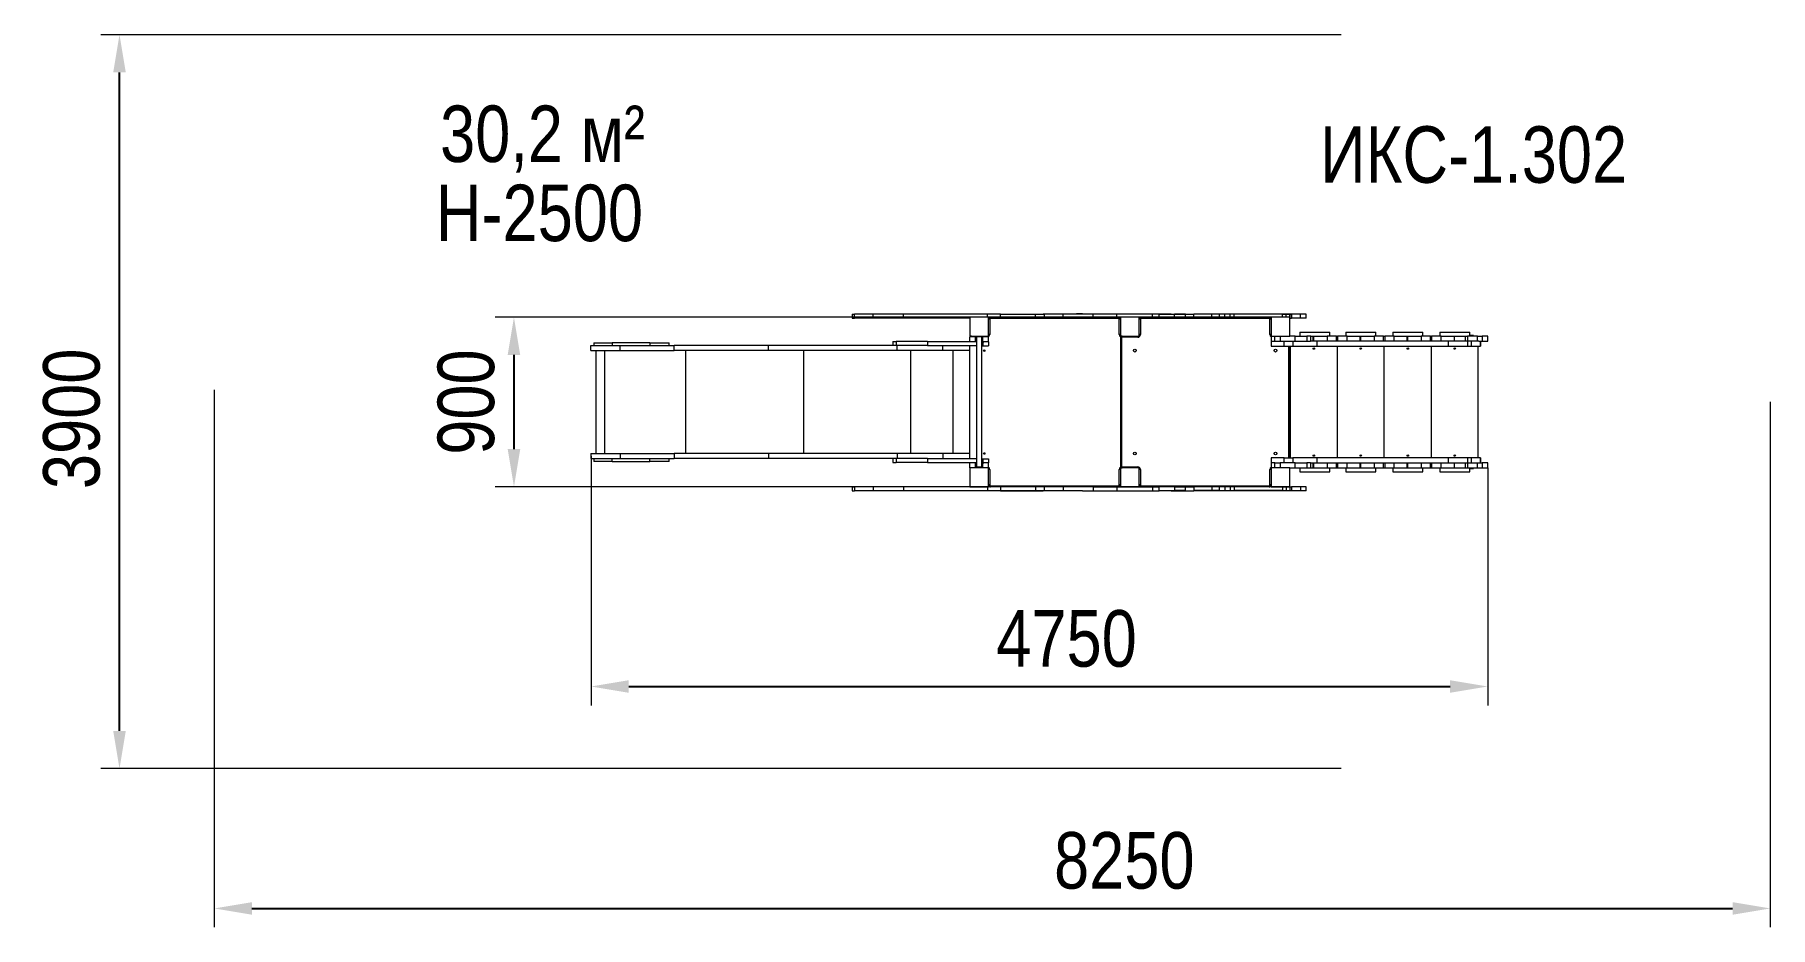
# Model space of a CAD drawing. Header units: millimetres. Extents: x -4871 to 4342, y -2757 to 1981.
import ezdxf

# ---------------------------------------------------------------- set-up
doc = ezdxf.new("R2010")
doc.units = ezdxf.units.MM
for name, color, linetype in [('DIKOM_АРТИКУЛ', 7, 'Continuous'), ('DIKOM_ОБЪЕКТ', 7, 'Continuous'), ('DIKOM_РАЗМЕР_ЗОНА', 7, 'Continuous'), ('DIKOM_РАЗМЕР_ОБЪЕКТА', 7, 'Continuous')]:
    doc.layers.add(name, color=color, linetype=linetype)
doc.styles.add('style1', font='arial.ttf', dxfattribs={"width": 0.8})
doc.dimstyles.new('1-50', dxfattribs={"dimtxt": 300, "dimasz": 200, "dimexe": 100, "dimexo": 0, "dimgap": 100, "dimtad": 1, "dimtxsty": 'style1', "dimcen": 200, "dimclrd": 7, "dimclre": 7, "dimclrt": 7, "dimadec": 1, "dimazin": 2, "dimtfac": 1, "dimtmove": 0, "dimatfit": 2, "dimfxl": 0, "dimlwd": 25, "dimlwe": 18, "dimarcsym": 0})

# ---------------------------------------------------------------- blocks, each defined once
blk = doc.blocks.new('*D9')
at = {"layer": 'Defpoints', "color": 0, "transparency": 16777216}
for p in [(-1917.9, -255.5), (2842.5, -319), (2842.5, -1479)]:
    blk.add_point(p, dxfattribs=at)
at = {"layer": 'DIKOM_РАЗМЕР_ОБЪЕКТА', "color": 7, "lineweight": 18, "transparency": 16777216}
for p, q in [((-1917.9, -255.5), (-1917.9, -1579)), ((2842.5, -319), (2842.5, -1579))]:
    blk.add_line(p, q, dxfattribs=at)
at = {"layer": 'DIKOM_РАЗМЕР_ОБЪЕКТА', "color": 7, "lineweight": 25, "transparency": 16777216}
blk.add_line((-1717.9, -1479), (2642.5, -1479), dxfattribs=at)
at = {"layer": 'DIKOM_РАЗМЕР_ОБЪЕКТА', "color": 7, "transparency": 16777216}
for points in [[(-1717.9, -1445.7), (-1717.9, -1512.3), (-1917.9, -1479)], [(2642.5, -1445.7), (2642.5, -1512.3), (2842.5, -1479)]]:
    blk.add_solid(points, dxfattribs=at)
at = {"layer": 'DIKOM_РАЗМЕР_ОБЪЕКТА', "color": 7, "transparency": 16777216, "insert": (606.7, -1225.8), "char_height": 300, "attachment_point": 5, "style": 'style1'}
blk.add_mtext('4750', dxfattribs=at)
blk = doc.blocks.new('*D10')
at = {"layer": 'Defpoints', "color": 0, "transparency": 16777216}
for p in [(1792.5, 481), (-2326.9, -419), (1792.5, -419)]:
    blk.add_point(p, dxfattribs=at)
at = {"layer": 'DIKOM_РАЗМЕР_ОБЪЕКТА', "color": 7, "lineweight": 18, "transparency": 16777216}
for p, q in [((1792.5, 481), (-2426.9, 481)), ((1792.5, -419), (-2426.9, -419))]:
    blk.add_line(p, q, dxfattribs=at)
at = {"layer": 'DIKOM_РАЗМЕР_ОБЪЕКТА', "color": 7, "lineweight": 25, "transparency": 16777216}
blk.add_line((-2326.9, 281), (-2326.9, -219), dxfattribs=at)
at = {"layer": 'DIKOM_РАЗМЕР_ОБЪЕКТА', "color": 7, "transparency": 16777216}
for points in [[(-2360.3, 281), (-2293.6, 281), (-2326.9, 481)], [(-2360.3, -219), (-2293.6, -219), (-2326.9, -419)]]:
    blk.add_solid(points, dxfattribs=at)
at = {"layer": 'DIKOM_РАЗМЕР_ОБЪЕКТА', "color": 7, "transparency": 16777216, "insert": (-2580.1, 31), "char_height": 300, "attachment_point": 5, "rotation": 90, "style": 'style1'}
blk.add_mtext('900', dxfattribs=at)
blk = doc.blocks.new('*D11')
at = {"layer": 'Defpoints', "color": 0, "transparency": 16777216}
for p in [(-4420.9, 1981), (2065.3, 1981), (2065.3, -1915)]:
    blk.add_point(p, dxfattribs=at)
at = {"layer": 'DIKOM_РАЗМЕР_ЗОНА', "color": 7, "lineweight": 18, "transparency": 16777216}
for p, q in [((2065.3, 1981), (-4520.9, 1981)), ((2065.3, -1915), (-4520.9, -1915))]:
    blk.add_line(p, q, dxfattribs=at)
at = {"layer": 'DIKOM_РАЗМЕР_ЗОНА', "color": 7, "lineweight": 25, "transparency": 16777216}
blk.add_line((-4420.9, -1715), (-4420.9, 1781), dxfattribs=at)
at = {"layer": 'DIKOM_РАЗМЕР_ЗОНА', "color": 7, "transparency": 16777216}
for points in [[(-4454.3, 1781), (-4387.6, 1781), (-4420.9, 1981)], [(-4454.3, -1715), (-4387.6, -1715), (-4420.9, -1915)]]:
    blk.add_solid(points, dxfattribs=at)
at = {"layer": 'DIKOM_РАЗМЕР_ЗОНА', "color": 7, "transparency": 16777216, "insert": (-4674.2, -58), "char_height": 300, "attachment_point": 5, "rotation": 90, "style": 'style1'}
blk.add_mtext('3900', dxfattribs=at)
blk = doc.blocks.new('*D12')
at = {"layer": 'Defpoints', "color": 0, "transparency": 16777216}
for p in [(-3917.9, 96.5), (4342.5, 33), (4342.5, -2657.1)]:
    blk.add_point(p, dxfattribs=at)
at = {"layer": 'DIKOM_РАЗМЕР_ЗОНА', "color": 7, "lineweight": 18, "transparency": 16777216}
for p, q in [((-3917.9, 96.5), (-3917.9, -2757.1)), ((4342.5, 33), (4342.5, -2757.1))]:
    blk.add_line(p, q, dxfattribs=at)
at = {"layer": 'DIKOM_РАЗМЕР_ЗОНА', "color": 7, "lineweight": 25, "transparency": 16777216}
blk.add_line((-3717.9, -2657.1), (4142.5, -2657.1), dxfattribs=at)
at = {"layer": 'DIKOM_РАЗМЕР_ЗОНА', "color": 7, "transparency": 16777216}
for points in [[(-3717.9, -2623.8), (-3717.9, -2690.4), (-3917.9, -2657.1)], [(4142.5, -2623.8), (4142.5, -2690.4), (4342.5, -2657.1)]]:
    blk.add_solid(points, dxfattribs=at)
at = {"layer": 'DIKOM_РАЗМЕР_ЗОНА', "color": 7, "transparency": 16777216, "insert": (913.2, -2403.9), "char_height": 300, "attachment_point": 5, "style": 'style1'}
blk.add_mtext('8250', dxfattribs=at)

msp = doc.modelspace()

# ---------------------------------------------------------------- linework, layer by layer
at = {"layer": 'DIKOM_ОБЪЕКТ', "color": 7, "linetype": 'Continuous', "lineweight": 15}
for p, q in [((-530.636, 498), (-530.636, 477)), ((-530.636, 498), (-519.793, 498)), ((-530.636, 477), (-519.793, 477)), ((-519.793, 477), (-519.793, 498)), ((-419.637, 498), (-519.793, 498)), ((-419.637, 477), (-519.793, 477)), ((-419.637, 477), (-419.637, 498)), ((-258.938, 498), (-419.637, 498)), ((-258.938, 477), (-419.637, 477)), ((-258.938, 477), (-258.938, 498)), ((186.412, 498), (-258.938, 498)), ((92.5, 477), (-258.938, 477)), ((192.5, 481), (92.5, 481)), ((92.5, 481), (92.5, 381)), ((255.392, 498), (186.412, 498)), ((186.412, 481), (186.412, 498)), ((192.5, 381), (192.5, 481)), ((255.392, 477), (192.5, 477)), ((198.5, 471), (192.5, 471)), ((198.5, 471), (198.5, 389)), ((202.5, 475), (202.5, 477)), ((882.5, 475), (202.5, 475)), ((255.392, 477), (255.392, 498)), ((255.548, 498), (255.392, 498)), ((441.234, 477), (255.392, 477)), ((255.548, 497), (255.548, 498)), ((255.548, 498), (403.218, 498)), ((255.548, 497), (441.234, 497)), ((403.218, 497), (403.218, 498)), ((403.218, 498), (449.481, 498)), ((441.234, 497), (489.554, 497)), ((441.234, 477), (441.234, 497)), ((489.554, 477), (441.234, 477)), ((449.481, 497), (449.481, 498)), ((449.481, 498), (483.081, 498)), ((588.257, 498), (483.081, 498)), ((483.081, 497), (483.081, 498)), ((489.554, 477), (489.554, 497)), ((588.257, 477), (489.554, 477)), ((588.257, 477), (588.257, 498)), ((690.651, 498), (588.257, 498)), ((747.906, 477), (588.257, 477)), ((659.623, 499), (659.623, 498)), ((690.651, 499), (659.623, 499)), ((690.651, 498), (690.651, 499)), ((690.651, 499), (747.906, 499)), ((747.906, 477), (747.906, 499)), ((747.906, 499), (872.706, 499)), ((747.906, 477), (872.706, 477)), ((872.706, 477), (872.706, 499)), ((872.706, 499), (1062.811, 499)), ((872.706, 477), (892.5, 477)), ((882.5, 475), (882.5, 477)), ((886.5, 389), (886.5, 471)), ((892.5, 471), (886.5, 471)), ((892.5, 481), (892.5, 381)), ((992.5, 481), (892.5, 481)), ((992.5, 381), (992.5, 481)), ((992.5, 477), (1062.811, 477)), ((998.5, 471), (992.5, 471)), ((998.5, 471), (998.5, 389)), ((1002.5, 475), (1002.5, 477)), ((1682.5, 475), (1002.5, 475)), ((1062.811, 499), (1098.425, 499)), ((1062.811, 477), (1062.811, 499)), ((1062.811, 477), (1098.425, 477)), ((1098.425, 477), (1098.425, 499)), ((1162.357, 498), (1098.425, 498)), ((1098.425, 497), (1180.214, 497)), ((1180.214, 477), (1098.425, 477)), ((1162.357, 498), (1281.753, 498)), ((1162.357, 497), (1162.357, 498)), ((1180.214, 477), (1180.214, 497)), ((1238.77, 497), (1180.214, 497)), ((1180.214, 477), (1238.77, 477)), ((1238.77, 477), (1238.77, 497)), ((1238.77, 477), (1281.753, 477)), ((1281.753, 477), (1281.753, 498)), ((1284.043, 498), (1281.753, 498)), ((1377.801, 477), (1281.753, 477)), ((1284.043, 497), (1284.043, 498)), ((1334.29, 498), (1284.043, 498)), ((1377.801, 497), (1284.043, 497)), ((1334.29, 498), (1334.29, 497)), ((1379.736, 498), (1334.29, 498)), ((1377.801, 477), (1377.801, 497)), ((1418.465, 497), (1377.801, 497)), ((1418.465, 477), (1377.801, 477)), ((1379.736, 498), (1379.736, 497)), ((1406.399, 498), (1379.736, 498)), ((1406.399, 498), (1406.399, 497)), ((1418.229, 498), (1406.399, 498)), ((1418.229, 498), (1418.229, 497)), ((1418.238, 498), (1418.229, 498)), ((1418.238, 498), (1418.238, 497)), ((1446.973, 498), (1418.238, 498)), ((1418.465, 477), (1418.465, 497)), ((1446.973, 477), (1418.465, 477)), ((1446.973, 477), (1446.973, 498)), ((1474.857, 498), (1446.973, 498)), ((1474.857, 477), (1446.973, 477)), ((1474.857, 477), (1474.857, 498)), ((1496.81, 498), (1474.857, 498)), ((1496.81, 477), (1474.857, 477)), ((1496.81, 498), (1496.81, 497)), ((1583.537, 498), (1496.81, 498)), ((1496.81, 477), (1496.81, 497)), ((1752.351, 497), (1496.81, 497)), ((1692.5, 477), (1496.81, 477)), ((1583.537, 498), (1583.537, 497)), ((1642.259, 498), (1583.537, 498)), ((1642.259, 498), (1642.259, 497)), ((1714.522, 498), (1642.259, 498)), ((1682.5, 475), (1682.5, 477)), ((1686.5, 389), (1686.5, 471)), ((1692.5, 471), (1686.5, 471)), ((1692.5, 481), (1692.5, 381)), ((1792.5, 481), (1692.5, 481)), ((1714.522, 498), (1714.522, 497)), ((1735.082, 498), (1714.522, 498)), ((1847.736, 498), (1735.082, 498)), ((1735.082, 497), (1735.082, 498)), ((1752.351, 497), (1773.161, 497)), ((1752.351, 481), (1752.351, 497)), ((1773.161, 497), (1791.757, 497)), ((1773.161, 481), (1773.161, 497)), ((1791.757, 497), (1800.249, 497)), ((1791.757, 481), (1791.757, 497)), ((1792.5, 381), (1792.5, 481)), ((1792.5, 477), (1800.249, 477)), ((1800.249, 477), (1800.249, 497)), ((1802.678, 497), (1800.249, 497)), ((1802.678, 477), (1800.249, 477)), ((1802.678, 477), (1802.678, 497)), ((1847.736, 477), (1802.678, 477)), ((1847.736, 477), (1847.736, 498)), ((1878.685, 498), (1847.736, 498)), ((1878.685, 477), (1847.736, 477)), ((1878.685, 477), (1878.685, 498)), ((92.5, 381), (192.5, 381)), ((92.5, 371), (92.503, 371.242)), ((92.5, 352), (92.5, 371)), ((92.503, 371), (92.5, 371)), ((92.503, 352), (92.503, 377)), ((122.503, 377), (92.503, 377)), ((102.5, 377), (102.5, 381)), ((122.5, 377), (122.5, 381)), ((162.5, 377), (122.5, 377)), ((122.503, 350), (122.503, 377)), ((129, 377), (129, -315)), ((156, -315), (156, 377)), ((162.5, 377), (162.5, 381)), ((162.5, 350), (162.5, 377)), ((162.5, 377), (162.5, 377)), ((192.5, 377), (162.5, 377)), ((184.5, 377), (184.5, 381)), ((198.5, 389), (192.5, 389)), ((192.5, 350), (192.5, 377)), ((192.5, 377), (192.512, 377)), ((192.512, 350), (192.512, 377)), ((892.5, 389), (886.5, 389)), ((892.5, 381), (992.5, 381)), ((892.5, 377.511), (892.5, -315.511)), ((898.5, 371), (892.5, 371)), ((898.5, 371), (898.5, -309)), ((902.5, 375), (902.5, 381)), ((984.5, 375), (902.5, 375)), ((984.5, 375), (984.5, 381)), ((998.5, 389), (992.5, 389)), ((1692.5, 389), (1686.5, 389)), ((1692.5, 381), (1692.5, 354)), ((1692.5, 381), (1792.5, 381)), ((1692.672, 381), (1692.672, 354)), ((1712.672, 354), (1712.672, 381)), ((1739.855, 381), (1739.855, 354)), ((1819.678, 381), (1792.5, 381)), ((1819.678, 354), (1819.678, 381)), ((1819.678, 381), (1882.782, 381)), ((1844.279, 402), (1844.279, 381)), ((1844.279, 402), (2004.279, 402)), ((1882.782, 381), (1882.782, 354)), ((1902.958, 381), (1882.782, 381)), ((1902.958, 354), (1902.958, 381)), ((1902.958, 381), (1916.5, 381)), ((1916.5, 354), (1916.5, 381)), ((1916.5, 381), (1919.5, 381)), ((1919.5, 354), (1919.5, 381)), ((1919.5, 381), (1989.5, 381)), ((1989.5, 381), (1989.5, 354)), ((2039.5, 381), (1989.5, 381)), ((2004.279, 381), (2004.279, 402)), ((2039.5, 354), (2039.5, 381)), ((2039.5, 381), (2045.5, 381)), ((2045.5, 381), (2045.5, 354)), ((2095.5, 381), (2045.5, 381)), ((2088.5, 402), (2088.5, 381)), ((2088.5, 402), (2248.5, 402)), ((2095.5, 354), (2095.5, 381)), ((2095.5, 381), (2165.5, 381)), ((2165.5, 354), (2165.5, 381)), ((2165.5, 381), (2169.5, 381)), ((2169.5, 354), (2169.5, 381)), ((2169.5, 381), (2239.5, 381)), ((2239.5, 381), (2239.5, 354)), ((2289.5, 381), (2239.5, 381)), ((2248.5, 381), (2248.5, 402)), ((2289.5, 354), (2289.5, 381)), ((2289.5, 381), (2295.5, 381)), ((2295.5, 381), (2295.5, 354)), ((2345.5, 381), (2295.5, 381)), ((2338.5, 402), (2338.5, 381)), ((2338.5, 402), (2498.5, 402)), ((2345.5, 354), (2345.5, 381)), ((2345.5, 381), (2415.5, 381)), ((2415.5, 354), (2415.5, 381)), ((2415.5, 381), (2418.5, 381)), ((2418.5, 354), (2418.5, 381)), ((2418.5, 381), (2488.5, 381)), ((2488.5, 381), (2488.5, 354)), ((2538.5, 381), (2488.5, 381)), ((2498.5, 381), (2498.5, 402)), ((2538.5, 354), (2538.5, 381)), ((2538.5, 381), (2544.5, 381)), ((2544.5, 381), (2544.5, 354)), ((2594.5, 381), (2544.5, 381)), ((2587.5, 402), (2587.5, 381)), ((2587.5, 402), (2747.5, 402)), ((2594.5, 354), (2594.5, 381)), ((2594.5, 381), (2665.55, 381)), ((2665.55, 354), (2665.55, 381)), ((2665.55, 381), (2724.461, 381)), ((2724.461, 354), (2724.461, 381)), ((2724.461, 381), (2735.249, 381)), ((2735.249, 381), (2735.249, 354)), ((2788.184, 381), (2735.249, 381)), ((2747.5, 381), (2747.5, 402)), ((2767.5, 384), (2747.5, 384)), ((2767.5, 381), (2767.5, 384)), ((2788.184, 354), (2788.184, 381)), ((2788.184, 381), (2813.371, 381)), ((2813.371, 381), (2813.371, 354)), ((2842.5, 381), (2813.371, 381)), ((2842.5, 354), (2842.5, 381)), ((-1917.923, 304), (-1917.923, 331)), ((-1917.923, 331), (-1763.507, 331)), ((-1917.923, 304), (-1763.507, 304)), ((-1903.339, 346), (-1903.339, 331)), ((-1903.339, 346), (-1805.084, 346)), ((-1892.923, 304), (-1892.923, -242)), ((-1843.796, -242), (-1843.796, 304)), ((-1805.084, 346), (-1805.084, 331)), ((-1605.115, 346), (-1805.084, 346)), ((-1763.507, 304), (-1763.507, 331)), ((-1763.507, 331), (-1476.636, 331)), ((-1763.507, 304), (-1476.636, 304)), ((-1605.115, 346), (-1605.115, 331)), ((-1605.115, 346), (-1503.37, 346)), ((-1503.37, 331), (-1503.37, 346)), ((-1476.636, 304), (-1476.636, 331)), ((-976.368, 331), (-1476.636, 331)), ((-976.368, 304), (-1476.636, 304)), ((-1414.258, -242), (-1414.258, 304)), ((-976.368, 304), (-976.368, 331)), ((-294.807, 331), (-976.368, 331)), ((-293.309, 304), (-976.368, 304)), ((-788.923, -242), (-788.923, 304)), ((-316.407, 352), (-316.407, 331)), ((-316.407, 352), (-297.545, 352)), ((-297.545, 352), (-297.545, 331)), ((-131.402, 352), (-297.545, 352)), ((-131.402, 331), (-294.807, 331)), ((-293.309, 304), (-293.309, 331)), ((-49.376, 304), (-293.309, 304)), ((-220.515, -242), (-220.515, 304)), ((-131.402, 352), (-131.402, 331)), ((-131.402, 352), (122.503, 352)), ((-131.402, 331), (129, 331)), ((-49.376, 304), (-49.376, 331)), ((92.5, 304), (-49.376, 304)), ((4.46, -242), (4.46, 304)), ((92.5, -269), (92.5, 331)), ((129, 350), (122.503, 350)), ((162.5, 350), (156, 350)), ((156, 350), (162.5, 350)), ((156, 329), (162.5, 329)), ((192.5, 350), (162.5, 350)), ((162.5, 350), (162.5, 329)), ((162.5, 350), (166.72, 350)), ((162.5, 329), (192.5, 329)), ((192.5, 350), (192.512, 350)), ((192.5, 350), (192.5, 329)), ((192.5, 329), (192.512, 329)), ((192.512, 350), (192.512, 329)), ((1692.5, 354), (1692.5, 327)), ((1692.672, 354), (1692.5, 354)), ((1692.5, 327), (1762.5, 327)), ((1692.672, 354), (1712.672, 354)), ((1712.672, 354), (1739.855, 354)), ((1739.855, 354), (1819.678, 354)), ((1762.5, 327), (1762.5, 354)), ((1762.5, 327), (1808.52, 327)), ((1786.5, -265), (1786.5, 327)), ((1792.5, 327), (1792.5, -265)), ((1794.5, 327), (1794.5, -265)), ((1808.52, 354), (1808.52, 327)), ((1808.52, 327), (1935.045, 327)), ((1819.678, 354), (1882.782, 354)), ((1882.782, 354), (1902.164, 354)), ((1935.045, 354), (1902.164, 354)), ((1935.045, 354), (1935.045, 327)), ((2633.09, 354), (1935.045, 354)), ((1935.045, 327), (2633.09, 327)), ((2044.5, -265), (2044.5, 327)), ((2293.5, -265), (2293.5, 327)), ((2543.5, -265), (2543.5, 327)), ((2633.09, 354), (2633.09, 327)), ((2734.959, 354), (2633.09, 354)), ((2633.09, 327), (2734.959, 327)), ((2734.959, 354), (2734.959, 327)), ((2755.087, 354), (2734.959, 354)), ((2734.959, 327), (2755.087, 327)), ((2755.087, 354), (2755.087, 327)), ((2794.854, 354), (2755.087, 354)), ((2755.087, 327), (2803.745, 327)), ((2792.5, -265), (2792.5, 327)), ((2794.854, 354), (2813.371, 354)), ((2803.745, 354), (2803.745, 327)), ((2803.745, 327), (2804.393, 327)), ((2804.393, 327), (2804.393, 354)), ((2813.371, 354), (2842.5, 354)), ((-1917.923, -242), (-1917.923, -269)), ((-1917.923, -242), (-1763.507, -242)), ((-1917.923, -269), (-1763.507, -269)), ((-1903.339, -269), (-1903.339, -284)), ((-1805.084, -284), (-1805.084, -269)), ((-1763.507, -242), (-1763.507, -269)), ((-1763.507, -242), (-1476.636, -242)), ((-1763.507, -269), (-1476.636, -269)), ((-1605.115, -284), (-1605.115, -269)), ((-1503.37, -284), (-1503.37, -269)), ((-1476.636, -242), (-1476.636, -269)), ((-976.368, -242), (-1476.636, -242)), ((-976.368, -269), (-1476.636, -269)), ((-976.368, -242), (-976.368, -269)), ((-293.309, -242), (-976.368, -242)), ((-294.807, -269), (-976.368, -269)), ((-316.407, -269), (-316.407, -290)), ((-297.545, -269), (-297.545, -290)), ((-131.402, -269), (-294.807, -269)), ((-293.309, -242), (-293.309, -269)), ((-49.376, -242), (-293.309, -242)), ((-131.402, -269), (-131.402, -290)), ((-131.402, -269), (129, -269)), ((-49.376, -242), (-49.376, -269)), ((92.5, -242), (-49.376, -242)), ((156, -271), (162.5, -271)), ((162.5, -271), (162.5, -292)), ((162.5, -271), (192.5, -271)), ((192.5, -271), (192.5, -292)), ((192.5, -271), (192.512, -271)), ((192.512, -271), (192.512, -292)), ((1692.5, -265), (1692.5, -292)), ((1762.5, -265), (1692.5, -265)), ((1762.5, -292), (1762.5, -265)), ((1762.5, -265), (1808.52, -265)), ((1808.52, -265), (1808.52, -292)), ((1935.045, -265), (1808.52, -265)), ((1935.045, -265), (1935.045, -292)), ((2633.09, -265), (1935.045, -265)), ((2633.09, -265), (2633.09, -292)), ((2734.959, -265), (2633.09, -265)), ((2734.959, -265), (2734.959, -292)), ((2755.087, -265), (2734.959, -265)), ((2755.087, -265), (2755.087, -292)), ((2803.745, -265), (2755.087, -265)), ((2803.745, -265), (2803.745, -292)), ((2804.393, -265), (2803.745, -265)), ((2804.393, -292), (2804.393, -265)), ((-1805.084, -284), (-1903.339, -284)), ((-1805.084, -284), (-1605.115, -284)), ((-1503.37, -284), (-1605.115, -284)), ((-316.407, -290), (-297.545, -290)), ((-131.402, -290), (-297.545, -290)), ((-131.402, -290), (129, -290)), ((92.5, -319), (92.5, -419)), ((192.5, -319), (92.5, -319)), ((92.503, -319), (92.503, -290)), ((122.5, -319), (122.5, -315)), ((162.5, -315), (122.5, -315)), ((129, -292), (122.503, -292)), ((122.503, -315), (122.503, -292)), ((162.5, -292), (156, -292)), ((156, -292), (162.5, -292)), ((162.5, -319), (162.5, -292)), ((192.5, -292), (162.5, -292)), ((162.5, -292), (166.72, -292)), ((162.5, -319), (162.5, -315)), ((192.5, -319), (192.5, -292)), ((192.5, -292), (192.512, -292)), ((192.5, -319), (192.512, -319)), ((192.5, -419), (192.5, -319)), ((198.5, -327), (192.5, -327)), ((192.512, -319), (192.512, -292)), ((198.5, -327), (198.5, -409)), ((892.5, -327), (886.5, -327)), ((886.5, -409), (886.5, -327)), ((898.5, -309), (892.5, -309)), ((992.5, -319), (892.5, -319)), ((892.5, -319), (892.5, -419)), ((902.5, -313), (984.5, -313)), ((902.5, -313), (902.5, -319)), ((984.5, -313), (984.5, -319)), ((992.5, -419), (992.5, -319)), ((998.5, -327), (992.5, -327)), ((998.5, -327), (998.5, -409)), ((1686.5, -409), (1686.5, -327)), ((1692.5, -327), (1686.5, -327)), ((1692.5, -292), (1692.672, -292)), ((1692.5, -292), (1692.5, -319)), ((1792.5, -319), (1692.5, -319)), ((1692.5, -319), (1692.5, -419)), ((1692.672, -292), (1692.672, -319)), ((1712.672, -292), (1692.672, -292)), ((1712.672, -319), (1712.672, -292)), ((1712.672, -292), (1739.855, -292)), ((1739.855, -292), (1739.855, -319)), ((1819.678, -292), (1739.855, -292)), ((1792.5, -319), (1819.678, -319)), ((1792.5, -419), (1792.5, -319)), ((1819.678, -319), (1819.678, -292)), ((1819.678, -292), (1882.782, -292)), ((1819.678, -319), (1882.782, -319)), ((1844.279, -319), (1844.279, -340)), ((1844.279, -340), (2004.279, -340)), ((1882.782, -292), (1882.782, -319)), ((1902.164, -292), (1882.782, -292)), ((1882.782, -319), (1902.958, -319)), ((1902.164, -292), (1935.045, -292)), ((1902.958, -319), (1902.958, -292)), ((1902.958, -319), (1916.5, -319)), ((1916.5, -319), (1916.5, -292)), ((1916.5, -319), (1919.5, -319)), ((1919.5, -319), (1919.5, -292)), ((1919.5, -319), (1989.5, -319)), ((1935.045, -292), (2633.09, -292)), ((1989.5, -292), (1989.5, -319)), ((1989.5, -319), (2039.5, -319)), ((2004.279, -340), (2004.279, -319)), ((2039.5, -319), (2039.5, -292)), ((2039.5, -319), (2045.5, -319)), ((2045.5, -292), (2045.5, -319)), ((2045.5, -319), (2095.5, -319)), ((2088.5, -319), (2088.5, -340)), ((2088.5, -340), (2248.5, -340)), ((2095.5, -319), (2095.5, -292)), ((2095.5, -319), (2165.5, -319)), ((2165.5, -319), (2165.5, -292)), ((2165.5, -319), (2169.5, -319)), ((2169.5, -319), (2169.5, -292)), ((2169.5, -319), (2239.5, -319)), ((2239.5, -292), (2239.5, -319)), ((2239.5, -319), (2289.5, -319)), ((2248.5, -340), (2248.5, -319)), ((2289.5, -319), (2289.5, -292)), ((2289.5, -319), (2295.5, -319)), ((2295.5, -292), (2295.5, -319)), ((2295.5, -319), (2345.5, -319)), ((2338.5, -319), (2338.5, -340)), ((2338.5, -340), (2498.5, -340)), ((2345.5, -319), (2345.5, -292)), ((2345.5, -319), (2415.5, -319)), ((2415.5, -319), (2415.5, -292)), ((2415.5, -319), (2418.5, -319)), ((2418.5, -319), (2418.5, -292)), ((2418.5, -319), (2488.5, -319)), ((2488.5, -292), (2488.5, -319)), ((2488.5, -319), (2538.5, -319)), ((2498.5, -340), (2498.5, -319)), ((2538.5, -319), (2538.5, -292)), ((2538.5, -319), (2544.5, -319)), ((2544.5, -292), (2544.5, -319)), ((2544.5, -319), (2594.5, -319)), ((2587.5, -319), (2587.5, -340)), ((2587.5, -340), (2747.5, -340)), ((2594.5, -319), (2594.5, -292)), ((2594.5, -319), (2665.55, -319)), ((2633.09, -292), (2734.959, -292)), ((2665.55, -319), (2665.55, -292)), ((2665.55, -319), (2724.461, -319)), ((2724.461, -319), (2724.461, -292)), ((2724.461, -319), (2735.249, -319)), ((2734.959, -292), (2755.087, -292)), ((2735.249, -292), (2735.249, -319)), ((2735.249, -319), (2788.184, -319)), ((2747.5, -340), (2747.5, -319)), ((2747.5, -322), (2767.5, -322)), ((2755.087, -292), (2794.854, -292)), ((2767.5, -322), (2767.5, -319)), ((2788.184, -319), (2788.184, -292)), ((2788.184, -319), (2813.371, -319)), ((2794.854, -292), (2813.371, -292)), ((2813.371, -292), (2813.371, -319)), ((2842.5, -292), (2813.371, -292)), ((2813.371, -319), (2842.5, -319)), ((2842.5, -319), (2842.5, -292)), ((-530.636, -419), (-530.636, -440)), ((-530.636, -419), (-519.793, -419)), ((-530.636, -440), (-519.793, -440)), ((-519.793, -419), (-519.793, -440)), ((-419.637, -419), (-519.793, -419)), ((-419.637, -440), (-519.793, -440)), ((-419.637, -419), (-419.637, -440)), ((-258.938, -419), (-419.637, -419)), ((-258.938, -440), (-419.637, -440)), ((-258.938, -419), (-258.938, -440)), ((92.5, -419), (-258.938, -419)), ((186.412, -440), (-258.938, -440)), ((92.5, -419), (192.5, -419)), ((186.412, -419), (186.412, -440)), ((255.392, -440), (186.412, -440)), ((198.5, -409), (192.5, -409)), ((255.392, -419), (192.5, -419)), ((202.5, -413), (882.5, -413)), ((202.5, -419), (202.5, -413)), ((255.392, -419), (255.392, -440)), ((441.234, -419), (255.392, -419)), ((255.548, -440), (255.392, -440)), ((255.548, -439), (255.548, -440)), ((255.548, -439), (441.234, -439)), ((255.548, -440), (403.218, -440)), ((403.218, -439), (403.218, -440)), ((403.218, -440), (449.481, -440)), ((441.234, -419), (441.234, -439)), ((489.554, -419), (441.234, -419)), ((441.234, -439), (489.554, -439)), ((449.481, -439), (449.481, -440)), ((449.481, -440), (483.081, -440)), ((483.081, -439), (483.081, -440)), ((588.257, -440), (483.081, -440)), ((489.554, -439), (489.554, -419)), ((588.257, -419), (489.554, -419)), ((588.257, -419), (588.257, -440)), ((747.906, -419), (588.257, -419)), ((690.651, -440), (588.257, -440)), ((659.623, -440), (659.623, -441)), ((690.651, -441), (659.623, -441)), ((690.651, -440), (690.651, -441)), ((690.651, -441), (747.906, -441)), ((747.906, -419), (747.906, -441)), ((747.906, -419), (872.706, -419)), ((747.906, -441), (872.706, -441)), ((872.706, -419), (872.706, -441)), ((872.706, -419), (892.5, -419)), ((872.706, -441), (1062.811, -441)), ((882.5, -419), (882.5, -413)), ((892.5, -409), (886.5, -409)), ((892.5, -419), (992.5, -419)), ((998.5, -409), (992.5, -409)), ((992.5, -419), (1062.811, -419)), ((1002.5, -413), (1682.5, -413)), ((1002.5, -419), (1002.5, -413)), ((1062.811, -419), (1062.811, -441)), ((1062.811, -419), (1098.425, -419)), ((1062.811, -441), (1098.425, -441)), ((1098.425, -441), (1098.425, -419)), ((1180.214, -419), (1098.425, -419)), ((1098.425, -439), (1180.214, -439)), ((1162.357, -440), (1098.425, -440)), ((1162.357, -439), (1162.357, -440)), ((1162.357, -440), (1281.753, -440)), ((1180.214, -419), (1180.214, -439)), ((1180.214, -419), (1238.77, -419)), ((1238.77, -439), (1180.214, -439)), ((1238.77, -439), (1238.77, -419)), ((1238.77, -419), (1281.753, -419)), ((1281.753, -419), (1281.753, -440)), ((1377.801, -419), (1281.753, -419)), ((1284.043, -440), (1281.753, -440)), ((1284.043, -439), (1284.043, -440)), ((1377.801, -439), (1284.043, -439)), ((1334.29, -440), (1284.043, -440)), ((1334.29, -440), (1334.29, -439)), ((1379.736, -440), (1334.29, -440)), ((1377.801, -419), (1377.801, -439)), ((1418.465, -419), (1377.801, -419)), ((1418.465, -439), (1377.801, -439)), ((1379.736, -440), (1379.736, -439)), ((1406.399, -440), (1379.736, -440)), ((1406.399, -440), (1406.399, -439)), ((1418.229, -440), (1406.399, -440)), ((1418.229, -440), (1418.229, -439)), ((1418.238, -440), (1418.229, -440)), ((1418.238, -440), (1418.238, -439)), ((1446.973, -440), (1418.238, -440)), ((1418.465, -439), (1418.465, -419)), ((1446.973, -419), (1418.465, -419)), ((1446.973, -419), (1446.973, -440)), ((1474.857, -419), (1446.973, -419)), ((1474.857, -440), (1446.973, -440)), ((1474.857, -419), (1474.857, -440)), ((1496.81, -419), (1474.857, -419)), ((1496.81, -440), (1474.857, -440)), ((1496.81, -419), (1496.81, -439)), ((1692.5, -419), (1496.81, -419)), ((1752.351, -439), (1496.81, -439)), ((1496.81, -440), (1496.81, -439)), ((1583.537, -440), (1496.81, -440)), ((1583.537, -440), (1583.537, -439)), ((1642.259, -440), (1583.537, -440)), ((1642.259, -440), (1642.259, -439)), ((1714.522, -440), (1642.259, -440)), ((1682.5, -419), (1682.5, -413)), ((1692.5, -409), (1686.5, -409)), ((1692.5, -419), (1792.5, -419)), ((1714.522, -440), (1714.522, -439)), ((1735.082, -440), (1714.522, -440)), ((1735.082, -439), (1735.082, -440)), ((1847.736, -440), (1735.082, -440)), ((1752.351, -419), (1752.351, -439)), ((1752.351, -439), (1773.161, -439)), ((1773.161, -419), (1773.161, -439)), ((1773.161, -439), (1791.757, -439)), ((1791.757, -419), (1791.757, -439)), ((1791.757, -439), (1800.249, -439)), ((1792.5, -419), (1800.249, -419)), ((1800.249, -419), (1800.249, -439)), ((1802.678, -419), (1800.249, -419)), ((1802.678, -439), (1800.249, -439)), ((1802.678, -439), (1802.678, -419)), ((1847.736, -419), (1802.678, -419)), ((1847.736, -419), (1847.736, -440)), ((1878.685, -419), (1847.736, -419)), ((1878.685, -440), (1847.736, -440)), ((1878.685, -440), (1878.685, -419))]:
    msp.add_line(p, q, dxfattribs=at)
for centre, radius in [((169.5, 304), 4), ((969.5, 304), 7.5), ((1715.5, 304), 7.5), ((1919.5, 315), 4), ((2168.5, 315), 4), ((2418.5, 315), 4), ((2667.5, 315), 4), ((169.5, -242), 4), ((969.5, -242), 7.5), ((1715.5, -242), 7.5), ((1919.5, -253), 4), ((2168.5, -253), 4), ((2418.5, -253), 4), ((2667.5, -253), 4)]:
    msp.add_circle(centre, radius, dxfattribs=at)
for centre, radius, start, end in [((202.5, 471), 10, 143.1301024, 180), ((202.5, 471), 4, 90, 180), ((882.5, 471), 4, 0, 90), ((882.5, 471), 10, 0, 36.8698976), ((1002.5, 471), 10, 143.1301024, 180), ((1002.5, 471), 4, 90, 180), ((1682.5, 471), 4, 0, 90), ((1682.5, 471), 10, 0, 36.8698976), ((102.5, 371), 10, 90, 143.1301024), ((184.5, 389), 14, 301.0027191, 0), ((900.5, 389), 14, 180, 235.1500954), ((902.5, 371), 10, 90, 180), ((902.5, 371), 4, 90, 180), ((984.5, 389), 14, 270, 0), ((1700.5, 389), 14, 180, 235.1501251), ((184.5, -327), 14, 0, 55.0905935), ((900.5, -327), 14, 124.8499046, 180), ((902.5, -309), 10, 180, 270), ((902.5, -309), 4, 180, 270), ((984.5, -327), 14, 0, 90), ((1700.5, -327), 14, 124.8498749, 180), ((202.5, -409), 10, 180, 270), ((202.5, -409), 4, 180, 270), ((882.5, -409), 4, 270, 0), ((882.5, -409), 10, 270, 0), ((1002.5, -409), 10, 180, 270), ((1002.5, -409), 4, 180, 270), ((1682.5, -409), 4, 270, 0), ((1682.5, -409), 10, 270, 0)]:
    msp.add_arc(centre, radius, start, end, dxfattribs=at)
for points, knots in [([(892.5, 380.825), (892.5, 380.548), (892.5, 379.489), (892.5, 378.351), (892.5, 377.511)], [0, 0, 0, 0, 0.261748436, 1, 1, 1, 1]), ([(892.5, -315.511), (892.5, -316.484), (892.5, -317.627), (892.5, -318.67), (892.5, -318.825)], [0, 0, 0, 0, 0.850927859, 1, 1, 1, 1])]:
    msp.add_open_spline(points, degree=3, knots=knots, dxfattribs=at)

# ---------------------------------------------------------------- texts
at = {"layer": 'DIKOM_АРТИКУЛ', "insert": (1953.577, 1494.889), "char_height": 300, "width": 1667.53662, "attachment_point": 1, "style": 'style1'}
msp.add_mtext('{\\fArial|b0|i0|c204|p34;ИКС}-1.302', dxfattribs=at)
at = {"layer": 'DIKOM_РАЗМЕР_ОБЪЕКТА', "char_height": 300, "width": 5885.53069, "attachment_point": 1, "style": 'style1'}
for s, insert in [('30,2 м²', (-2719.138, 1605.119)), ('H-2500', (-2741.196, 1185.24))]:
    msp.add_mtext(s, dxfattribs=dict(at, insert=insert))

# ---------------------------------------------------------------- dimensions: what is measured, and where the dimension line sits
at = {"layer": 'DIKOM_РАЗМЕР_ЗОНА'}
dim = msp.add_linear_dim(base=(-4420.923, 1981), p1=(2065.339, -1915), p2=(2065.339, 1981), angle=90, text='3900', dimstyle='1-50', dxfattribs=at)
dim.commit()
dim.dimension.update_dxf_attribs({"geometry": '*D11', "text_midpoint": (-4420.923, -58.015), "dimtype": 160})
dim = msp.add_linear_dim(base=(4342.5, -2657.111), p1=(-3917.923, 96.5), p2=(4342.5, 33), text='8250', dimstyle='1-50', dxfattribs=at)
dim.commit()
dim.dimension.update_dxf_attribs({"geometry": '*D12', "text_midpoint": (913.19, -2657.111), "dimtype": 160})
at = {"layer": 'DIKOM_РАЗМЕР_ОБЪЕКТА'}
dim = msp.add_linear_dim(base=(-2326.923, -419), p1=(1792.5, 481), p2=(1792.5, -419), angle=90, dimstyle='1-50', dxfattribs=at)
dim.commit()
dim.dimension.update_dxf_attribs({"geometry": '*D10', "text_midpoint": (-2326.923, 31), "dimtype": 160})
dim = msp.add_linear_dim(base=(2842.5, -1479.015), p1=(-1917.923, -255.5), p2=(2842.5, -319), text='4750', dimstyle='1-50', dxfattribs=at)
dim.commit()
dim.dimension.update_dxf_attribs({"geometry": '*D9', "text_midpoint": (606.742, -1479.015), "dimtype": 160})

doc.saveas('drawing.dxf')
